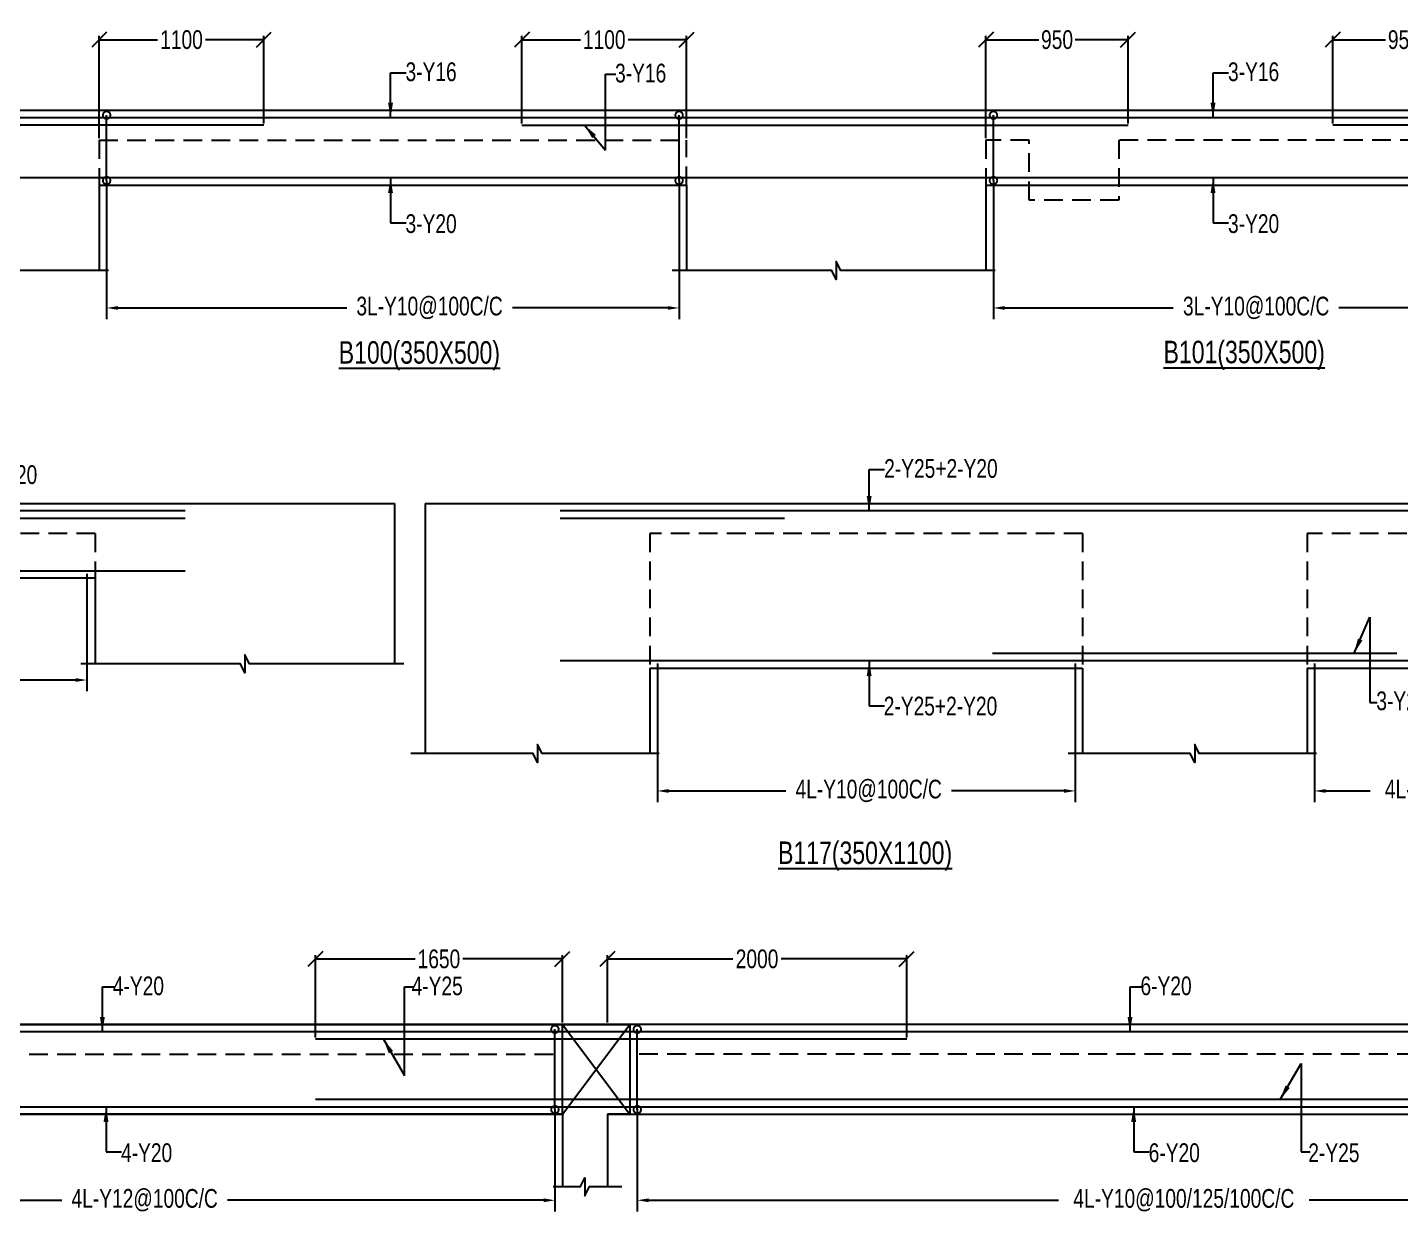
# Model space of a CAD drawing. Header units: millimetres. Extents: x 31347440 to 31744305, y -21457036 to -21063618.
# Drawn here: x 31651786 to 31660959, y -21173919 to -21165999 of the extents above; entities that cross this region are included whole.
import ezdxf

# ---------------------------------------------------------------- set-up
doc = ezdxf.new("R2010")
doc.units = ezdxf.units.MM
doc.header["$LTSCALE"] = 1000
doc.header["$MEASUREMENT"] = 0
doc.header["$PDMODE"] = 3
for name, pattern in [('CONTINOUS', [0]), ('CONTINU', [0]), ('HIDDEN', [0.375, 0.25, -0.125])]:
    doc.linetypes.add(name, pattern=pattern)
for name, color, linetype in [('-S-ARROW', 253, 'Continuous'), ('-S-MISC', 8, 'Continuous'), ('-S-STIRUP', 11, 'Continuous'), ('-STR-BEAM', 7, 'CONTINU'), ('-STR-COLUMN', 5, 'HIDDEN'), ('-STR-REINF', 3, 'Continuous'), ('-STR-RF-DIM', 8, 'CONTINOUS'), ('-STR-TEXT', 6, 'Continuous'), ('SEC TEXT', 9, 'Continuous'), ('SLAB LINE', 254, 'HIDDEN')]:
    doc.layers.add(name, color=color, linetype=linetype)
doc.styles.add('BEAM-LS', font='romans.shx', dxfattribs={"width": 0.8})
doc.styles.add('SOBHA', font='swisscl.ttf')
doc.styles.add('sobha.sed', font='swisscl.ttf')
doc.dimstyles.new('S-50', dxfattribs={"dimscale": 50, "dimtxt": 2.5, "dimasz": 2, "dimexe": 0.5, "dimexo": 0.25, "dimgap": 0.25, "dimtad": 0, "dimdec": 0, "dimrnd": 0.0005, "dimzin": 0, "dimdsep": 46, "dimtxsty": 'sobha.sed', "dimblk": 'OBLIQUE', "dimcen": 0.09, "dimclrd": 8, "dimclre": 8, "dimclrt": 6, "dimadec": 0, "dimazin": 0, "dimtfac": 1, "dimtdec": 0, "dimtofl": 0, "dimtmove": 2, "dimatfit": 3, "dimfxl": 0.18, "dimtolj": 1, "dimtzin": 0, "dimlwd": -1, "dimlwe": -1, "dimarcsym": 0})
doc.dimstyles.new('S-DIM50', dxfattribs={"dimscale": 50, "dimtxt": 2.5, "dimasz": 1.5, "dimexe": 1.5, "dimexo": 1, "dimgap": 0.5, "dimtad": 0, "dimdec": 0, "dimzin": 0, "dimdsep": 46, "dimtxsty": 'SOBHA', "dimcen": 0.09, "dimclrd": 256, "dimclre": 256, "dimclrt": 6, "dimadec": 5, "dimazin": 0, "dimtfac": 1, "dimtdec": 0, "dimtofl": 0, "dimtmove": 0, "dimatfit": 3, "dimfxl": 0.18, "dimtolj": 1, "dimtzin": 0, "dimlwd": -1, "dimlwe": -1, "dimarcsym": 0})
doc.dimstyles.new('STIRUP', dxfattribs={"dimscale": 50, "dimtxt": 2.5, "dimasz": 2.2, "dimexe": 0, "dimexo": 0, "dimgap": 0.5, "dimtad": 0, "dimdec": 0, "dimzin": 0, "dimdsep": 46, "dimtxsty": 'BEAM-LS', "dimblk": 'DOTSMALL', "dimcen": 0.09, "dimclrd": 256, "dimclre": 256, "dimclrt": 256, "dimadec": 5, "dimazin": 0, "dimtfac": 1, "dimtdec": 0, "dimtofl": 0, "dimtmove": 0, "dimatfit": 3, "dimldrblk": 'DOTSMALL', "dimfxl": 0, "dimfxlon": 1, "dimtolj": 1, "dimtzin": 0, "dimlwd": -1, "dimlwe": -1, "dimarcsym": 0})

# ---------------------------------------------------------------- blocks, each defined once
blk = doc.blocks.new('*D159')
at = {"layer": '-STR-RF-DIM', "transparency": 16777216}
for p, q in [((31652315.1, -21167022.4), (31652315.1, -21167948.6)), ((31656139.2, -21167022.4), (31656139.2, -21167948.6)), ((31652390.1, -21167873.6), (31653919, -21167873.6)), ((31656064.2, -21167873.6), (31655025.6, -21167873.6))]:
    blk.add_line(p, q, dxfattribs=at)
for points in [[(31652390.1, -21167861.1), (31652390.1, -21167886.1), (31652315.1, -21167873.6)], [(31656064.2, -21167861.1), (31656064.2, -21167886.1), (31656139.2, -21167873.6)]]:
    blk.add_solid(points, dxfattribs=at)
at = {"layer": 'Defpoints', "color": 0, "transparency": 16777216}
for p in [(31652315.1, -21167022.4, 0), (31656139.2, -21167022.4, 0), (31652315.1, -21167873.6)]:
    blk.add_point(p, dxfattribs=at)
at = {"layer": '-STR-RF-DIM', "color": 6, "transparency": 16777216, "insert": (31654472.3, -21167873.6), "char_height": 125, "attachment_point": 5, "style": 'SOBHA'}
blk.add_mtext('\\A1;3L-Y10@100C/C', dxfattribs=at)
blk = doc.blocks.new('*D160')
at = {"layer": '-STR-RF-DIM', "transparency": 16777216}
for p, q in [((31658239.2, -21167022.4), (31658239.2, -21167948.6)), ((31661406, -21167022.4), (31661406, -21167948.6)), ((31658314.2, -21167873.6), (31659440.9, -21167873.6)), ((31661331, -21167873.6), (31660547.5, -21167873.6))]:
    blk.add_line(p, q, dxfattribs=at)
for points in [[(31658314.2, -21167861.1), (31658314.2, -21167886.1), (31658239.2, -21167873.6)], [(31661331, -21167861.1), (31661331, -21167886.1), (31661406, -21167873.6)]]:
    blk.add_solid(points, dxfattribs=at)
at = {"layer": 'Defpoints', "color": 0, "transparency": 16777216}
for p in [(31658239.2, -21167022.4, 0), (31661406, -21167022.4, 0), (31661406, -21167873.6)]:
    blk.add_point(p, dxfattribs=at)
at = {"layer": '-STR-RF-DIM', "color": 6, "transparency": 16777216, "insert": (31659994.2, -21167873.6), "char_height": 125, "attachment_point": 5, "style": 'SOBHA'}
blk.add_mtext('\\A1;3L-Y10@100C/C', dxfattribs=at)
blk = doc.blocks.new('_DotSmall')
at = {"color": 0, "linetype": 'ByBlock', "const_width": 0.5}
blk.add_lwpolyline([(-0.0625, 0, 1), (0.0625, 0, 1)], format="xyb", close=True, dxfattribs=at)
blk = doc.blocks.new('*D153')
at = {"layer": '-S-STIRUP', "ltscale": 100, "transparency": 16777216}
blk.add_line((31652315.1, -21167022.4), (31652315.1, -21166585.6), dxfattribs=at)
at = {"layer": 'Defpoints', "color": 0, "linetype": 'CONTINU', "ltscale": 100, "transparency": 16777216}
for p in [(31652315.1, -21166585.6), (31652315.1, -21166585.6), (31652315.1, -21167022.4)]:
    blk.add_point(p, dxfattribs=at)
at = {"layer": '-S-STIRUP', "linetype": 'CONTINU', "ltscale": 100, "transparency": 16777216, "xscale": 100, "yscale": 100, "zscale": 100}
for p, rotation in [((31652315.1, -21166585.6), 90), ((31652315.1, -21167022.4), 270)]:
    blk.add_blockref('_DotSmall', p, dxfattribs=dict(at, rotation=rotation))
blk = doc.blocks.new('*D154')
at = {"layer": '-S-STIRUP', "ltscale": 100, "transparency": 16777216}
blk.add_line((31656139.2, -21167022.4), (31656139.2, -21166585.6), dxfattribs=at)
at = {"layer": 'Defpoints', "color": 0, "linetype": 'CONTINU', "ltscale": 100, "transparency": 16777216}
for p in [(31656139.2, -21166585.6), (31656139.2, -21166585.6), (31656139.2, -21167022.4)]:
    blk.add_point(p, dxfattribs=at)
at = {"layer": '-S-STIRUP', "linetype": 'CONTINU', "ltscale": 100, "transparency": 16777216, "xscale": 100, "yscale": 100, "zscale": 100}
for p, rotation in [((31656139.2, -21166585.6), 90), ((31656139.2, -21167022.4), 270)]:
    blk.add_blockref('_DotSmall', p, dxfattribs=dict(at, rotation=rotation))
blk = doc.blocks.new('*D155')
at = {"layer": '-S-STIRUP', "ltscale": 100, "transparency": 16777216}
blk.add_line((31658239.2, -21167022.4), (31658239.2, -21166585.6), dxfattribs=at)
at = {"layer": 'Defpoints', "color": 0, "linetype": 'CONTINU', "ltscale": 100, "transparency": 16777216}
for p in [(31658239.2, -21166585.6), (31658239.2, -21166585.6), (31658239.2, -21167022.4)]:
    blk.add_point(p, dxfattribs=at)
at = {"layer": '-S-STIRUP', "linetype": 'CONTINU', "ltscale": 100, "transparency": 16777216, "xscale": 100, "yscale": 100, "zscale": 100}
for p, rotation in [((31658239.2, -21166585.6), 90), ((31658239.2, -21167022.4), 270)]:
    blk.add_blockref('_DotSmall', p, dxfattribs=dict(at, rotation=rotation))
blk = doc.blocks.new('*D173')
at = {"layer": '-STR-RF-DIM', "transparency": 16777216}
for p, q in [((31649409.9, -21173230.8), (31649409.9, -21173911.6)), ((31655309.9, -21173230.8), (31655309.9, -21173911.6)), ((31649484.9, -21173836.6), (31652015.1, -21173836.6)), ((31655234.9, -21173836.6), (31653123.2, -21173836.6))]:
    blk.add_line(p, q, dxfattribs=at)
for points in [[(31649484.9, -21173824.1), (31649484.9, -21173849.1), (31649409.9, -21173836.6)], [(31655234.9, -21173824.1), (31655234.9, -21173849.1), (31655309.9, -21173836.6)]]:
    blk.add_solid(points, dxfattribs=at)
at = {"layer": 'Defpoints', "color": 0, "transparency": 16777216}
for p in [(31649409.9, -21173230.8, 0), (31655309.9, -21173230.8, 0), (31655309.9, -21173836.6)]:
    blk.add_point(p, dxfattribs=at)
at = {"layer": '-STR-RF-DIM', "color": 6, "transparency": 16777216, "insert": (31652569.1, -21173836.6), "char_height": 125, "attachment_point": 5, "style": 'SOBHA'}
blk.add_mtext('\\A1;4L-Y12@100C/C', dxfattribs=at)
blk = doc.blocks.new('_OBLIQUE')
at = {"color": 0, "linetype": 'ByBlock'}
blk.add_line((-0.5, -0.5), (0.5, 0.5), dxfattribs=at)
blk = doc.blocks.new('*D175')
at = {"layer": '-S-STIRUP', "ltscale": 100, "transparency": 16777216}
blk.add_line((31655309.9, -21173230.8), (31655309.9, -21172694.1), dxfattribs=at)
at = {"layer": 'Defpoints', "color": 0, "linetype": 'CONTINU', "ltscale": 100, "transparency": 16777216}
for p in [(31655309.9, -21172694.1), (31655309.9, -21172694.1), (31655309.9, -21173230.8, 0)]:
    blk.add_point(p, dxfattribs=at)
at = {"layer": '-S-STIRUP', "linetype": 'CONTINU', "ltscale": 100, "transparency": 16777216, "xscale": 100, "yscale": 100, "zscale": 100}
for p, rotation in [((31655309.9, -21172694.1), 90), ((31655309.9, -21173230.8), 270)]:
    blk.add_blockref('_DotSmall', p, dxfattribs=dict(at, rotation=rotation))
blk = doc.blocks.new('*D176')
at = {"layer": '-STR-RF-DIM', "transparency": 16777216}
for p, q in [((31655859.9, -21173230.8), (31655859.9, -21173911.6)), ((31663260.5, -21173230.8), (31663260.5, -21173911.6)), ((31655934.9, -21173836.6), (31658674.4, -21173836.6)), ((31663185.5, -21173836.6), (31660348, -21173836.6))]:
    blk.add_line(p, q, dxfattribs=at)
for points in [[(31655934.9, -21173824.1), (31655934.9, -21173849.1), (31655859.9, -21173836.6)], [(31663185.5, -21173824.1), (31663185.5, -21173849.1), (31663260.5, -21173836.6)]]:
    blk.add_solid(points, dxfattribs=at)
at = {"layer": 'Defpoints', "color": 0, "transparency": 16777216}
for p in [(31655859.9, -21173230.8, 0), (31663260.5, -21173230.8, 0), (31663260.5, -21173836.6)]:
    blk.add_point(p, dxfattribs=at)
at = {"layer": '-STR-RF-DIM', "color": 6, "transparency": 16777216, "insert": (31659511.2, -21173836.6), "char_height": 125, "attachment_point": 5, "style": 'SOBHA'}
blk.add_mtext('\\A1;4L-Y10@100/125/100C/C', dxfattribs=at)
blk = doc.blocks.new('*D177')
at = {"layer": '-S-STIRUP', "ltscale": 100, "transparency": 16777216}
blk.add_line((31655859.9, -21173230.8), (31655859.9, -21172694.1), dxfattribs=at)
at = {"layer": 'Defpoints', "color": 0, "linetype": 'CONTINU', "ltscale": 100, "transparency": 16777216}
for p in [(31655859.9, -21172694.1), (31655859.9, -21172694.1), (31655859.9, -21173230.8, 0)]:
    blk.add_point(p, dxfattribs=at)
at = {"layer": '-S-STIRUP', "linetype": 'CONTINU', "ltscale": 100, "transparency": 16777216, "xscale": 100, "yscale": 100, "zscale": 100}
for p, rotation in [((31655859.9, -21172694.1), 90), ((31655859.9, -21173230.8), 270)]:
    blk.add_blockref('_DotSmall', p, dxfattribs=dict(at, rotation=rotation))
blk = doc.blocks.new('*D520')
at = {"layer": '-STR-RF-DIM', "transparency": 16777216}
for p, q in [((1362.6, 1858.7), (1362.6, 1073.8)), ((7690.5, 1858.7), (7690.5, 1073.8)), ((1437.6, 1148.8), (4040.6, 1148.8)), ((7615.5, 1148.8), (5148.7, 1148.8))]:
    blk.add_line(p, q, dxfattribs=at)
for points in [[(1437.6, 1161.3), (1437.6, 1136.3), (1362.6, 1148.8)], [(7615.5, 1161.3), (7615.5, 1136.3), (7690.5, 1148.8)]]:
    blk.add_solid(points, dxfattribs=at)
at = {"layer": 'Defpoints', "color": 0, "transparency": 16777216}
for p in [(1362.6, 1858.7, 178586.6), (7690.5, 1858.7, 0), (1362.6, 1148.8)]:
    blk.add_point(p, dxfattribs=at)
at = {"layer": '-STR-RF-DIM', "color": 6, "transparency": 16777216, "insert": (4594.6, 1148.8), "char_height": 125, "attachment_point": 5, "style": 'SOBHA'}
blk.add_mtext('\\A1;4L-Y12@100C/C', dxfattribs=at)
blk = doc.blocks.new('*D527')
at = {"layer": '-STR-RF-DIM', "transparency": 16777216}
for p, q in [((31206.6, 1378.3), (31206.6, 452.1)), ((33998.6, 1378.3), (33998.6, 452.1)), ((31281.6, 527.1), (32064.2, 527.1)), ((33923.6, 527.1), (33172.3, 527.1))]:
    blk.add_line(p, q, dxfattribs=at)
for points in [[(31281.6, 539.6), (31281.6, 514.6), (31206.6, 527.1)], [(33923.6, 539.6), (33923.6, 514.6), (33998.6, 527.1)]]:
    blk.add_solid(points, dxfattribs=at)
at = {"layer": 'Defpoints', "color": 0, "transparency": 16777216}
for p in [(31206.6, 1378.3, 0), (33998.6, 1378.3, 0), (31206.6, 527.1)]:
    blk.add_point(p, dxfattribs=at)
at = {"layer": '-STR-RF-DIM', "color": 6, "transparency": 16777216, "insert": (32618.3, 527.1), "char_height": 125, "attachment_point": 5, "style": 'SOBHA'}
blk.add_mtext('\\A1;4L-Y10@100C/C', dxfattribs=at)
blk = doc.blocks.new('*D528')
at = {"layer": '-STR-RF-DIM', "transparency": 16777216}
for p, q in [((35596.6, 1378.3), (35596.6, 452.1)), ((38039.6, 1378.3), (38039.6, 452.1)), ((35671.6, 527.1), (35967.9, 527.1)), ((37964.6, 527.1), (37641.5, 527.1))]:
    blk.add_line(p, q, dxfattribs=at)
for points in [[(35671.6, 539.6), (35671.6, 514.6), (35596.6, 527.1)], [(37964.6, 539.6), (37964.6, 514.6), (38039.6, 527.1)]]:
    blk.add_solid(points, dxfattribs=at)
at = {"layer": 'Defpoints', "color": 0, "transparency": 16777216}
for p in [(35596.6, 1378.3, 0), (38039.6, 1378.3, 0), (35596.6, 527.1)]:
    blk.add_point(p, dxfattribs=at)
at = {"layer": '-STR-RF-DIM', "color": 6, "transparency": 16777216, "insert": (36804.7, 527.1), "char_height": 125, "attachment_point": 5, "style": 'SOBHA'}
blk.add_mtext('\\A1;4L-Y12@100/150/100C/C', dxfattribs=at)
blk = doc.blocks.new('*D337')
at = {"color": 8, "transparency": 16777216}
for p, q in [((31653709.9, -21172748.6), (31653709.9, -21172199.1)), ((31653709.9, -21172224.1), (31654375.5, -21172224.1)), ((31655359.9, -21172224.1), (31654694.3, -21172224.1)), ((31655359.9, -21172648.6), (31655359.9, -21172199.1))]:
    blk.add_line(p, q, dxfattribs=at)
at = {"layer": 'Defpoints', "color": 0, "transparency": 16777216}
for p in [(31655359.9, -21172224.1), (31655359.9, -21172661.1, 0), (31653709.9, -21172761.1, 0)]:
    blk.add_point(p, dxfattribs=at)
at = {"color": 8, "transparency": 16777216, "xscale": 100, "yscale": 100, "zscale": 100, "rotation": 180}
blk.add_blockref('_OBLIQUE', (31653709.9, -21172224.1), dxfattribs=at)
at = {"color": 8, "transparency": 16777216, "xscale": 100, "yscale": 100, "zscale": 100}
blk.add_blockref('_OBLIQUE', (31655359.9, -21172224.1), dxfattribs=at)
at = {"color": 6, "transparency": 16777216, "insert": (31654534.9, -21172224.1), "char_height": 125, "attachment_point": 5, "style": 'sobha.sed'}
blk.add_mtext('\\A1;1650', dxfattribs=at)
blk = doc.blocks.new('*D338')
at = {"color": 8, "transparency": 16777216}
for p, q in [((31655660, -21172648.6), (31655660, -21172199.1)), ((31655660, -21172224.1), (31656499.2, -21172224.1)), ((31657660, -21172224.1), (31656820.8, -21172224.1)), ((31657660, -21172748.6), (31657660, -21172199.1))]:
    blk.add_line(p, q, dxfattribs=at)
at = {"layer": 'Defpoints', "color": 0, "transparency": 16777216}
for p in [(31655660, -21172224.1), (31655660, -21172661.1, 0), (31657660, -21172761.1, 0)]:
    blk.add_point(p, dxfattribs=at)
at = {"color": 8, "transparency": 16777216, "xscale": 100, "yscale": 100, "zscale": 100, "rotation": 180}
blk.add_blockref('_OBLIQUE', (31655660, -21172224.1), dxfattribs=at)
at = {"color": 8, "transparency": 16777216, "xscale": 100, "yscale": 100, "zscale": 100}
blk.add_blockref('_OBLIQUE', (31657660, -21172224.1), dxfattribs=at)
at = {"color": 6, "transparency": 16777216, "insert": (31656660, -21172224.1), "char_height": 125, "attachment_point": 5, "style": 'sobha.sed'}
blk.add_mtext('\\A1;2000', dxfattribs=at)
blk = doc.blocks.new('*D511')
at = {"color": 8, "transparency": 16777216}
for p, q in [((31652265.1, -21166740.1), (31652265.1, -21166056.3)), ((31652265.1, -21166081.3), (31652655.7, -21166081.3)), ((31653365.1, -21166081.3), (31652974.5, -21166081.3)), ((31653365.1, -21166640.1), (31653365.1, -21166056.3))]:
    blk.add_line(p, q, dxfattribs=at)
at = {"layer": 'Defpoints', "color": 0, "transparency": 16777216}
for p in [(31652265.1, -21166081.3), (31653365.1, -21166652.6, 0), (31652265.1, -21166752.6, 0)]:
    blk.add_point(p, dxfattribs=at)
at = {"color": 8, "transparency": 16777216, "xscale": 100, "yscale": 100, "zscale": 100, "rotation": 180}
blk.add_blockref('_OBLIQUE', (31652265.1, -21166081.3), dxfattribs=at)
at = {"color": 8, "transparency": 16777216, "xscale": 100, "yscale": 100, "zscale": 100}
blk.add_blockref('_OBLIQUE', (31653365.1, -21166081.3), dxfattribs=at)
at = {"color": 6, "transparency": 16777216, "insert": (31652815.1, -21166081.3), "char_height": 125, "attachment_point": 5, "style": 'sobha.sed'}
blk.add_mtext('\\A1;1100', dxfattribs=at)
blk = doc.blocks.new('*D512')
at = {"color": 8, "transparency": 16777216}
for p, q in [((31658189.2, -21166740.1), (31658189.2, -21166056.3)), ((31658189.2, -21166081.3), (31658542.1, -21166081.3)), ((31659138.9, -21166081.3), (31658786, -21166081.3)), ((31659138.9, -21166640.1), (31659138.9, -21166056.3))]:
    blk.add_line(p, q, dxfattribs=at)
at = {"layer": 'Defpoints', "color": 0, "transparency": 16777216}
for p in [(31658189.2, -21166081.3), (31659138.9, -21166652.6, 0), (31658189.2, -21166752.6, 0)]:
    blk.add_point(p, dxfattribs=at)
at = {"color": 8, "transparency": 16777216, "xscale": 100, "yscale": 100, "zscale": 100, "rotation": 180}
blk.add_blockref('_OBLIQUE', (31658189.2, -21166081.3), dxfattribs=at)
at = {"color": 8, "transparency": 16777216, "xscale": 100, "yscale": 100, "zscale": 100}
blk.add_blockref('_OBLIQUE', (31659138.9, -21166081.3), dxfattribs=at)
at = {"color": 6, "transparency": 16777216, "insert": (31658664.1, -21166081.3), "char_height": 125, "attachment_point": 5, "style": 'sobha.sed'}
blk.add_mtext('\\A1;950', dxfattribs=at)
blk = doc.blocks.new('*D513')
at = {"color": 8, "transparency": 16777216}
for p, q in [((31655089.2, -21166640.1), (31655089.2, -21166056.3)), ((31655089.2, -21166081.3), (31655479.8, -21166081.3)), ((31656189.2, -21166081.3), (31655798.6, -21166081.3)), ((31656189.2, -21166740.1), (31656189.2, -21166056.3))]:
    blk.add_line(p, q, dxfattribs=at)
at = {"layer": 'Defpoints', "color": 0, "transparency": 16777216}
for p in [(31656189.2, -21166081.3), (31655089.2, -21166652.6, 0), (31656189.2, -21166752.6, 0)]:
    blk.add_point(p, dxfattribs=at)
at = {"color": 8, "transparency": 16777216, "xscale": 100, "yscale": 100, "zscale": 100, "rotation": 180}
blk.add_blockref('_OBLIQUE', (31655089.2, -21166081.3), dxfattribs=at)
at = {"color": 8, "transparency": 16777216, "xscale": 100, "yscale": 100, "zscale": 100}
blk.add_blockref('_OBLIQUE', (31656189.2, -21166081.3), dxfattribs=at)
at = {"color": 6, "transparency": 16777216, "insert": (31655639.2, -21166081.3), "char_height": 125, "attachment_point": 5, "style": 'sobha.sed'}
blk.add_mtext('\\A1;1100', dxfattribs=at)
blk = doc.blocks.new('*D514')
at = {"color": 8, "transparency": 16777216}
for p, q in [((31660506.2, -21166640.1), (31660506.2, -21166056.3)), ((31660506.2, -21166081.3), (31660859.1, -21166081.3)), ((31661456, -21166081.3), (31661103, -21166081.3)), ((31661456, -21166740.1), (31661456, -21166056.3))]:
    blk.add_line(p, q, dxfattribs=at)
at = {"layer": 'Defpoints', "color": 0, "transparency": 16777216}
for p in [(31661456, -21166081.3), (31660506.2, -21166652.6, 0), (31661456, -21166752.6, 0)]:
    blk.add_point(p, dxfattribs=at)
at = {"color": 8, "transparency": 16777216, "xscale": 100, "yscale": 100, "zscale": 100, "rotation": 180}
blk.add_blockref('_OBLIQUE', (31660506.2, -21166081.3), dxfattribs=at)
at = {"color": 8, "transparency": 16777216, "xscale": 100, "yscale": 100, "zscale": 100}
blk.add_blockref('_OBLIQUE', (31661456, -21166081.3), dxfattribs=at)
at = {"color": 6, "transparency": 16777216, "insert": (31660981.1, -21166081.3), "char_height": 125, "attachment_point": 5, "style": 'sobha.sed'}
blk.add_mtext('\\A1;950', dxfattribs=at)
blk = doc.blocks.new('A$C98a31b08')
at = {"layer": '-S-MISC', "linetype": 'ByBlock', "ltscale": 1000, "elevation": 0}
blk.add_lwpolyline([(9809.4, 1257.5), (8776.7, 1257.9), (8746.8, 1317.6), (8746.8, 1197.4), (8716.9, 1257.9), (7650.9, 1257.5)], dxfattribs=at)
at = {"layer": '-STR-BEAM'}
for p, q in [((1312.8, 2328.4, 0), (9746.8, 2328.4, 0)), ((7746.8, 1828.4, 0), (1312.8, 1828.4, 0))]:
    blk.add_line(p, q, dxfattribs=at)
at = {"layer": '-STR-COLUMN', "linetype": 'Continuous', "ltscale": 10}
for p, q in [((9746.8, 2328.4, 0), (9746.8, 1257.5, 0)), ((7746.8, 1828.4, 0), (7746.8, 1257.5, 0))]:
    blk.add_line(p, q, dxfattribs=at)
at = {"layer": '-STR-REINF', "ltscale": 10}
for p, q in [((8346.8, 2278.4, 0), (712.8, 2278.4, 0)), ((8346.8, 2228.4, 0), (6146.8, 2228.4, 0)), ((712.8, 1878.4, 0), (8346.8, 1878.4, 0))]:
    blk.add_line(p, q, dxfattribs=at)
at = {"layer": 'SLAB LINE', "color": 8, "linetype": 'HIDDEN', "ltscale": 0.5}
for q in [(1312.8, 2128.4, 0), (7746.8, 1828.4, 0)]:
    blk.add_line((7746.8, 2128.4, 0), q, dxfattribs=at)
at = {"layer": '-STR-TEXT', "color": 6, "style": 'SOBHA'}
blk.add_text('4-Y20', height=125, dxfattribs=at).set_placement((7017.8, 2458.8, 0))
at = {"layer": '-STR-RF-DIM'}
dim = blk.add_linear_dim(base=(1362.6, 1148.8, 0), p1=(7690.5, 1858.7, 0), p2=(1362.6, 1858.7, 178586.6), angle=180, text='4L-Y12@100C/C', dimstyle='S-DIM50', override={"dimscale": 1, "dimtxt": 125, "dimasz": 75, "dimexe": 75, "dimexo": 0, "dimgap": 25, "dimsah": 1, "dimcen": 4.5, "dimfxl": 75}, dxfattribs=at)
dim.commit()
dim.dimension.update_dxf_attribs({"geometry": '*D520', "text_midpoint": (4594.6, 1148.8, 0), "dimtype": 128})
blk = doc.blocks.new('A$C15e93353')
at = {"layer": '-S-MISC', "linetype": 'ByBlock', "ltscale": 1000, "elevation": 0}
for points in [[(31219.1, 777.1), (30436.4, 777.6), (30406.6, 837.2), (30406.6, 717), (30376.7, 777.6), (29560.7, 777.1)], [(35609.1, 777.1), (34826.4, 777.6), (34796.6, 837.2), (34796.6, 717), (34766.7, 777.6), (33950.7, 777.1)]]:
    blk.add_lwpolyline(points, dxfattribs=at)
at = {"layer": '-STR-BEAM'}
for p, q in [((29656.6, 2448, 0), (39340.5, 2448, 0)), ((31156.6, 1348, 0), (34046.6, 1348, 0)), ((35546.6, 1348, 0), (38087.6, 1348, 0))]:
    blk.add_line(p, q, dxfattribs=at)
at = {"layer": '-STR-COLUMN', "linetype": 'Continuous', "ltscale": 10}
for p, q in [((29656.6, 2448, 0), (29656.6, 777.1, 0)), ((31156.6, 1348, 0), (31156.6, 777.1, 0)), ((34046.6, 1348, 0), (34046.6, 777.1, 0)), ((35546.6, 1348, 0), (35546.6, 777.1, 0))]:
    blk.add_line(p, q, dxfattribs=at)
at = {"layer": '-STR-REINF', "ltscale": 10}
for p, q in [((38687.6, 2398, 0), (30556.6, 2398, 0)), ((32056.6, 2348, 0), (30556.6, 2348, 0)), ((30556.6, 1398, 0), (38687.6, 1398, 0)), ((33446.6, 1448, 0), (36146.6, 1448, 0))]:
    blk.add_line(p, q, dxfattribs=at)
at = {"layer": 'SLAB LINE', "color": 8, "linetype": 'HIDDEN', "ltscale": 0.5}
for p, q in [((34046.6, 2248, 0), (31156.6, 2248, 0)), ((31156.6, 2248, 0), (31156.6, 1348, 0)), ((34046.6, 2248, 0), (34046.6, 1348, 0)), ((38087.6, 2248, 0), (35546.6, 2248, 0)), ((35546.6, 2248, 0), (35546.6, 1348, 0))]:
    blk.add_line(p, q, dxfattribs=at)
at = {"layer": '-STR-TEXT', "color": 6, "style": 'SOBHA'}
for s, p in [('2-Y25+2-Y20', (32721.6, 2619.8, 0)), ('3-Y25', (36009.6, 1066.8, 0)), ('2-Y25+2-Y20', (32718.8, 1032, 0))]:
    blk.add_text(s, height=125, dxfattribs=at).set_placement(p)
at = {"layer": 'SEC TEXT', "color": 4, "linetype": 'ByBlock', "style": 'sobha.sed'}
blk.add_text('%%UB117(350X1100)', height=150, rotation=359.98928, dxfattribs=at).set_placement((32013.2, 39.4, 0))
at = {"layer": '-STR-RF-DIM'}
for base, p1, p2, text, picture, middle in [((31206.6, 527.1, 0), (33998.6, 1378.3, 0), (31206.6, 1378.3, 0), '4L-Y10@100C/C', '*D527', (32618.3, 527.1, 0)), ((35596.6, 527.1, 0), (38039.6, 1378.3, 0), (35596.6, 1378.3, 0), '4L-Y12@100/150/100C/C', '*D528', (36804.7, 527.1, 0))]:
    dim = blk.add_linear_dim(base=base, p1=p1, p2=p2, angle=180, text=text, dimstyle='S-DIM50', override={"dimscale": 1, "dimtxt": 125, "dimasz": 75, "dimexe": 75, "dimexo": 0, "dimgap": 25, "dimsah": 1, "dimcen": 4.5, "dimfxl": 75}, dxfattribs=at)
    dim.commit()
    dim.dimension.update_dxf_attribs({"geometry": picture, "text_midpoint": middle, "dimtype": 128})
at = {"layer": '-S-ARROW'}
for points, override in [([(32621.6, 2398, 0), (32621.6, 2675, 0), (32725, 2675, 0)], {"dimasz": 2, "dimgap": 0.1, "dimtad": 0}), ([(35861.5, 1448, 0), (35967.2, 1687.8, 0), (35967.2, 1118.3, 0), (36015.1, 1118.3, 0)], {"dimgap": 0.1}), ([(32621.6, 1395.3, 0), (32621.6, 1095.3, 0), (32725, 1095.3, 0)], {"dimasz": 2, "dimgap": 0.1, "dimtad": 0})]:
    blk.add_leader(points, dimstyle='S-50', override=override, dxfattribs=at)

msp = doc.modelspace()

# ---------------------------------------------------------------- linework, layer by layer
at = {"layer": '-S-MISC', "linetype": 'ByBlock', "ltscale": 1000, "elevation": 0}
for points in [[(31652327.7, -21167623.6), (31651294.9, -21167623.1), (31651265.1, -21167563.5), (31651265.1, -21167683.6), (31651235.2, -21167623.1), (31650169.2, -21167623.6)], [(31658251.8, -21167623.6), (31657219.1, -21167623.1), (31657189.2, -21167563.5), (31657189.2, -21167683.6), (31657159.3, -21167623.1), (31656093.3, -21167623.6)], [(31655297.3, -21173745.6), (31655480.1, -21173745.6), (31655509.9, -21173686), (31655509.9, -21173806.1), (31655539.8, -21173745.6), (31655755.8, -21173745.6)]]:
    msp.add_lwpolyline(points, dxfattribs=at)
at = {"layer": '-STR-BEAM'}
for p, q in [((31644537.9, -21166552.6, 0), (31671396.9, -21166552.6, 0)), ((31652265.1, -21167052.6, 0), (31656189.2, -21167052.6, 0)), ((31658189.2, -21167052.6, 0), (31661456, -21167052.6, 0)), ((31663610.5, -21172661.1, 0), (31649359.9, -21172661.1, 0)), ((31649359.9, -21172661.1, 0), (31655359.9, -21172661.1, 0)), ((31655359.9, -21173261.1, 0), (31655809.7, -21172661.1, 0)), ((31655359.9, -21172661.1, 0), (31655809.7, -21173261.1, 0))]:
    msp.add_line(p, q, dxfattribs=at)
at = {"layer": '-STR-BEAM', "elevation": 0}
for points in [[(31655359.9, -21173261.1), (31655359.9, -21172661.1), (31655809.7, -21172661.1), (31655809.7, -21173261.1), (31655660, -21173261.1)], [(31649359.9, -21173261.1), (31655359.9, -21173261.1)], [(31655359.9, -21173261.1), (31649359.9, -21173261.1)], [(31655660, -21173261.1), (31663310.5, -21173261.1)]]:
    msp.add_lwpolyline(points, dxfattribs=at)
at = {"layer": '-STR-COLUMN', "linetype": 'Continuous', "ltscale": 10}
for p, q in [((31652265.1, -21167052.6, 0), (31652265.1, -21167623.6, 0)), ((31656189.2, -21167052.6, 0), (31656189.2, -21167623.6, 0)), ((31658189.2, -21167052.6, 0), (31658189.2, -21167623.6, 0)), ((31655359.9, -21173261.1, 0), (31655359.9, -21173745.6, 0)), ((31655660, -21173261.1, 0), (31655660, -21173745.6, 0))]:
    msp.add_line(p, q, dxfattribs=at)
at = {"layer": '-STR-REINF', "ltscale": 10}
for p, q in [((31671996.9, -21166602.6, 0), (31644602.9, -21166602.6, 0)), ((31653365.1, -21166652.6, 0), (31648915.1, -21166652.6, 0)), ((31655089.2, -21166652.6, 0), (31659138.9, -21166652.6, 0)), ((31664556, -21166652.6, 0), (31660506.2, -21166652.6, 0)), ((31644652.9, -21167002.6, 0), (31671996.9, -21167002.6, 0)), ((31663545.5, -21172711.1, 0), (31644624.9, -21172711.1, 0)), ((31657660, -21172761.1, 0), (31653709.9, -21172761.1, 0)), ((31653709.9, -21173161.1, 0), (31663495.5, -21173161.1, 0)), ((31644674.9, -21173211.1, 0), (31663495.5, -21173211.1, 0))]:
    msp.add_line(p, q, dxfattribs=at)
at = {"layer": 'SLAB LINE', "color": 8, "linetype": 'HIDDEN', "ltscale": 0.5}
for p, q in [((31652265.1, -21166752.6, 0), (31656189.2, -21166752.6, 0)), ((31652265.1, -21166752.6, 0), (31652265.1, -21167052.6, 0)), ((31656189.2, -21167052.6, 0), (31656189.2, -21166752.6, 0)), ((31658189.2, -21166752.6, 0), (31658189.2, -21167052.6, 0)), ((31649359.9, -21172861.1, 0), (31655359.9, -21172861.1, 0)), ((31663310.5, -21172861.1, 0), (31655809.7, -21172861.1, 0))]:
    msp.add_line(p, q, dxfattribs=at)
at = {"layer": 'SLAB LINE', "color": 8, "linetype": 'HIDDEN', "ltscale": 0.5, "elevation": 0}
msp.add_lwpolyline([(31661456, -21166752.6), (31659077.2, -21166752.6), (31659077.2, -21167152.6), (31658477.2, -21167152.6), (31658477.2, -21166752.6), (31658189.2, -21166752.6)], dxfattribs=at)

# ---------------------------------------------------------------- block references
at = {"color": 1}
for name, p in [('A$C98a31b08', (31644492, -21171508.8, 0)), ('A$C15e93353', (31624787.4, -21171628.5, 0))]:
    msp.add_blockref(name, p, dxfattribs=at)

# ---------------------------------------------------------------- texts
at = {"layer": '-STR-TEXT', "color": 6, "style": 'SOBHA'}
for s, p in [('3-Y16', (31654311.7, -21166357.8, 0)), ('3-Y16', (31655711.5, -21166366.7, 0)), ('3-Y16', (31659806.2, -21166357.8, 0)), ('3-Y20', (31654311.7, -21167372.7, 0)), ('3-Y20', (31659806.2, -21167372.7, 0)), ('4-Y20', (31652356.4, -21172466.2, 0)), ('4-Y25', (31654352.4, -21172466.4, 0)), ('6-Y20', (31659221.5, -21172466.2, 0)), ('4-Y20', (31652411.1, -21173581.1, 0)), ('6-Y20', (31659276.2, -21173581.1, 0)), ('2-Y25', (31660342.5, -21173581.5, 0))]:
    msp.add_text(s, height=125, dxfattribs=at).set_placement(p)
at = {"layer": 'SEC TEXT', "color": 4, "linetype": 'ByBlock', "style": 'sobha.sed'}
for s, p in [('%%UB100(350X500)', (31653865.8, -21168245.7, 0)), ('%%UB101(350X500)', (31659375.8, -21168243.1, 0))]:
    msp.add_text(s, height=150, rotation=359.98928, dxfattribs=at).set_placement(p)

# ---------------------------------------------------------------- dimensions: what is measured, and where the dimension line sits
at = {"layer": '-S-STIRUP', "linetype": 'CONTINU', "ltscale": 100}
for base, p1, p2, picture, middle in [((31652315.1, -21166585.6, 0), (31652315.1, -21167022.4, 0), (31652315.1, -21166585.6, 0), '*D153', (31652315.1, -21166804, 0)), ((31656139.2, -21166585.6, 0), (31656139.2, -21167022.4, 0), (31656139.2, -21166585.6, 0), '*D154', (31656139.2, -21166804, 0)), ((31658239.2, -21166585.6, 0), (31658239.2, -21167022.4, 0), (31658239.2, -21166585.6, 0), '*D155', (31658239.2, -21166804, 0)), ((31655309.9, -21172694.1, 0), (31655309.9, -21173230.8, 0), (31655309.9, -21172694.1, 0), '*D175', (31655309.9, -21172962.4, 0)), ((31655859.9, -21172694.1, 0), (31655859.9, -21173230.8, 0), (31655859.9, -21172694.1, 0), '*D177', (31655859.9, -21172962.4, 0))]:
    dim = msp.add_linear_dim(base=base, p1=p1, p2=p2, angle=90, text=' ', dimstyle='STIRUP', override={"dimasz": 2}, dxfattribs=at)
    dim.commit()
    dim.dimension.update_dxf_attribs({"geometry": picture, "text_midpoint": middle})
at = {"layer": '-STR-RF-DIM'}
dim = msp.add_linear_dim(base=(31652315.1, -21167873.6, 0), p1=(31656139.2, -21167022.4, 0), p2=(31652315.1, -21167022.4, 0), angle=180, text='3L-Y10@100C/C', dimstyle='S-DIM50', override={"dimscale": 1, "dimtxt": 125, "dimasz": 75, "dimexe": 75, "dimexo": 0, "dimgap": 25, "dimsah": 1, "dimcen": 4.5, "dimfxl": 75}, dxfattribs=at)
dim.commit()
dim.dimension.update_dxf_attribs({"geometry": '*D159', "text_midpoint": (31654472.3, -21167873.6, 0), "dimtype": 160})
for base, p1, p2, text, picture, middle in [((31661406, -21167873.6, 0), (31658239.2, -21167022.4, 0), (31661406, -21167022.4, 0), '3L-Y10@100C/C', '*D160', (31659994.2, -21167873.6, 0)), ((31655309.9, -21173836.6, 0), (31649409.9, -21173230.8, 0), (31655309.9, -21173230.8, 0), '4L-Y12@100C/C', '*D173', (31652569.1, -21173836.6, 0)), ((31663260.5, -21173836.6, 0), (31655859.9, -21173230.8, 0), (31663260.5, -21173230.8, 0), '4L-Y10@100/125/100C/C', '*D176', (31659511.2, -21173836.6, 0))]:
    dim = msp.add_linear_dim(base=base, p1=p1, p2=p2, text=text, dimstyle='S-DIM50', override={"dimscale": 1, "dimtxt": 125, "dimasz": 75, "dimexe": 75, "dimexo": 0, "dimgap": 25, "dimsah": 1, "dimcen": 4.5, "dimfxl": 75}, dxfattribs=at)
    dim.commit()
    dim.dimension.update_dxf_attribs({"geometry": picture, "text_midpoint": middle, "dimtype": 160})
at = {"color": 1}
for base, p1, p2, angle, picture, middle in [((31652265.1, -21166081.3, 0), (31653365.1, -21166652.6, 0), (31652265.1, -21166752.6, 0), 180, '*D511', (31652815.1, -21166081.3, 0)), ((31656189.2, -21166081.3, 0), (31655089.2, -21166652.6, 0), (31656189.2, -21166752.6, 0), 0, '*D513', (31655639.2, -21166081.3, 0)), ((31658189.2, -21166081.3, 0), (31659138.9, -21166652.6, 0), (31658189.2, -21166752.6, 0), 180, '*D512', (31658664.1, -21166081.3, 0)), ((31661456, -21166081.3, 0), (31660506.2, -21166652.6, 0), (31661456, -21166752.6, 0), 0, '*D514', (31660981.1, -21166081.3, 0)), ((31655660, -21172224.1, 0), (31657660, -21172761.1, 0), (31655660, -21172661.1, 0), 180, '*D338', (31656660, -21172224.1, 0))]:
    dim = msp.add_linear_dim(base=base, p1=p1, p2=p2, angle=angle, dimstyle='S-50', override={"dimclrd": 8}, dxfattribs=at)
    dim.commit()
    dim.dimension.update_dxf_attribs({"geometry": picture, "text_midpoint": middle})
dim = msp.add_linear_dim(base=(31655359.9, -21172224.1, 0), p1=(31653709.9, -21172761.1, 0), p2=(31655359.9, -21172661.1, 0), dimstyle='S-50', override={"dimclrd": 8}, dxfattribs=at)
dim.commit()
dim.dimension.update_dxf_attribs({"geometry": '*D337', "text_midpoint": (31654534.9, -21172224.1, 0)})

# ---------------------------------------------------------------- leaders
at = {"layer": '-S-ARROW'}
for points, override in [([(31654211.6, -21166602.6, 0), (31654211.6, -21166302.6, 0), (31654315, -21166302.6, 0)], {"dimasz": 2, "dimgap": 0.1, "dimtad": 0}), ([(31655506.4, -21166651.6, 0), (31655648.6, -21166818.8, 0), (31655648.6, -21166311.6, 0), (31655716, -21166311.6, 0)], {"dimgap": 0.1}), ([(31659706.1, -21166602.6, 0), (31659706.1, -21166302.6, 0), (31659809.5, -21166302.6, 0)], {"dimasz": 2, "dimgap": 0.1, "dimtad": 0}), ([(31654211.6, -21167005.4, 0), (31654211.6, -21167305.4, 0), (31654315, -21167305.4, 0)], {"dimasz": 2, "dimgap": 0.1, "dimtad": 0}), ([(31659706.1, -21167005.4, 0), (31659706.1, -21167305.4, 0), (31659809.5, -21167305.4, 0)], {"dimasz": 2, "dimgap": 0.1, "dimtad": 0}), ([(31652286.5, -21172711.1, 0), (31652286.5, -21172411.1, 0), (31652368.8, -21172411.1, 0)], {"dimasz": 2, "dimgap": 0.1, "dimtad": 0}), ([(31654163.6, -21172760.5, 0), (31654305.8, -21173002.8, 0), (31654305.8, -21172411.2, 0), (31654365.2, -21172411.2, 0)], {"dimgap": 0.1}), ([(31659151.5, -21172711.1, 0), (31659151.5, -21172411.1, 0), (31659233.9, -21172411.1, 0)], {"dimasz": 2, "dimgap": 0.1, "dimtad": 0}), ([(31660153.7, -21173164.3, 0), (31660295.9, -21172922.1, 0), (31660295.9, -21173513.6, 0), (31660355.3, -21173513.6, 0)], {"dimgap": 0.1}), ([(31652311, -21173213.8, 0), (31652311, -21173513.8, 0), (31652414.5, -21173513.8, 0)], {"dimasz": 2, "dimgap": 0.1, "dimtad": 0}), ([(31659176.1, -21173213.8, 0), (31659176.1, -21173513.8, 0), (31659279.5, -21173513.8, 0)], {"dimasz": 2, "dimgap": 0.1, "dimtad": 0})]:
    msp.add_leader(points, dimstyle='S-50', override=override, dxfattribs=at)

doc.saveas('drawing.dxf')
